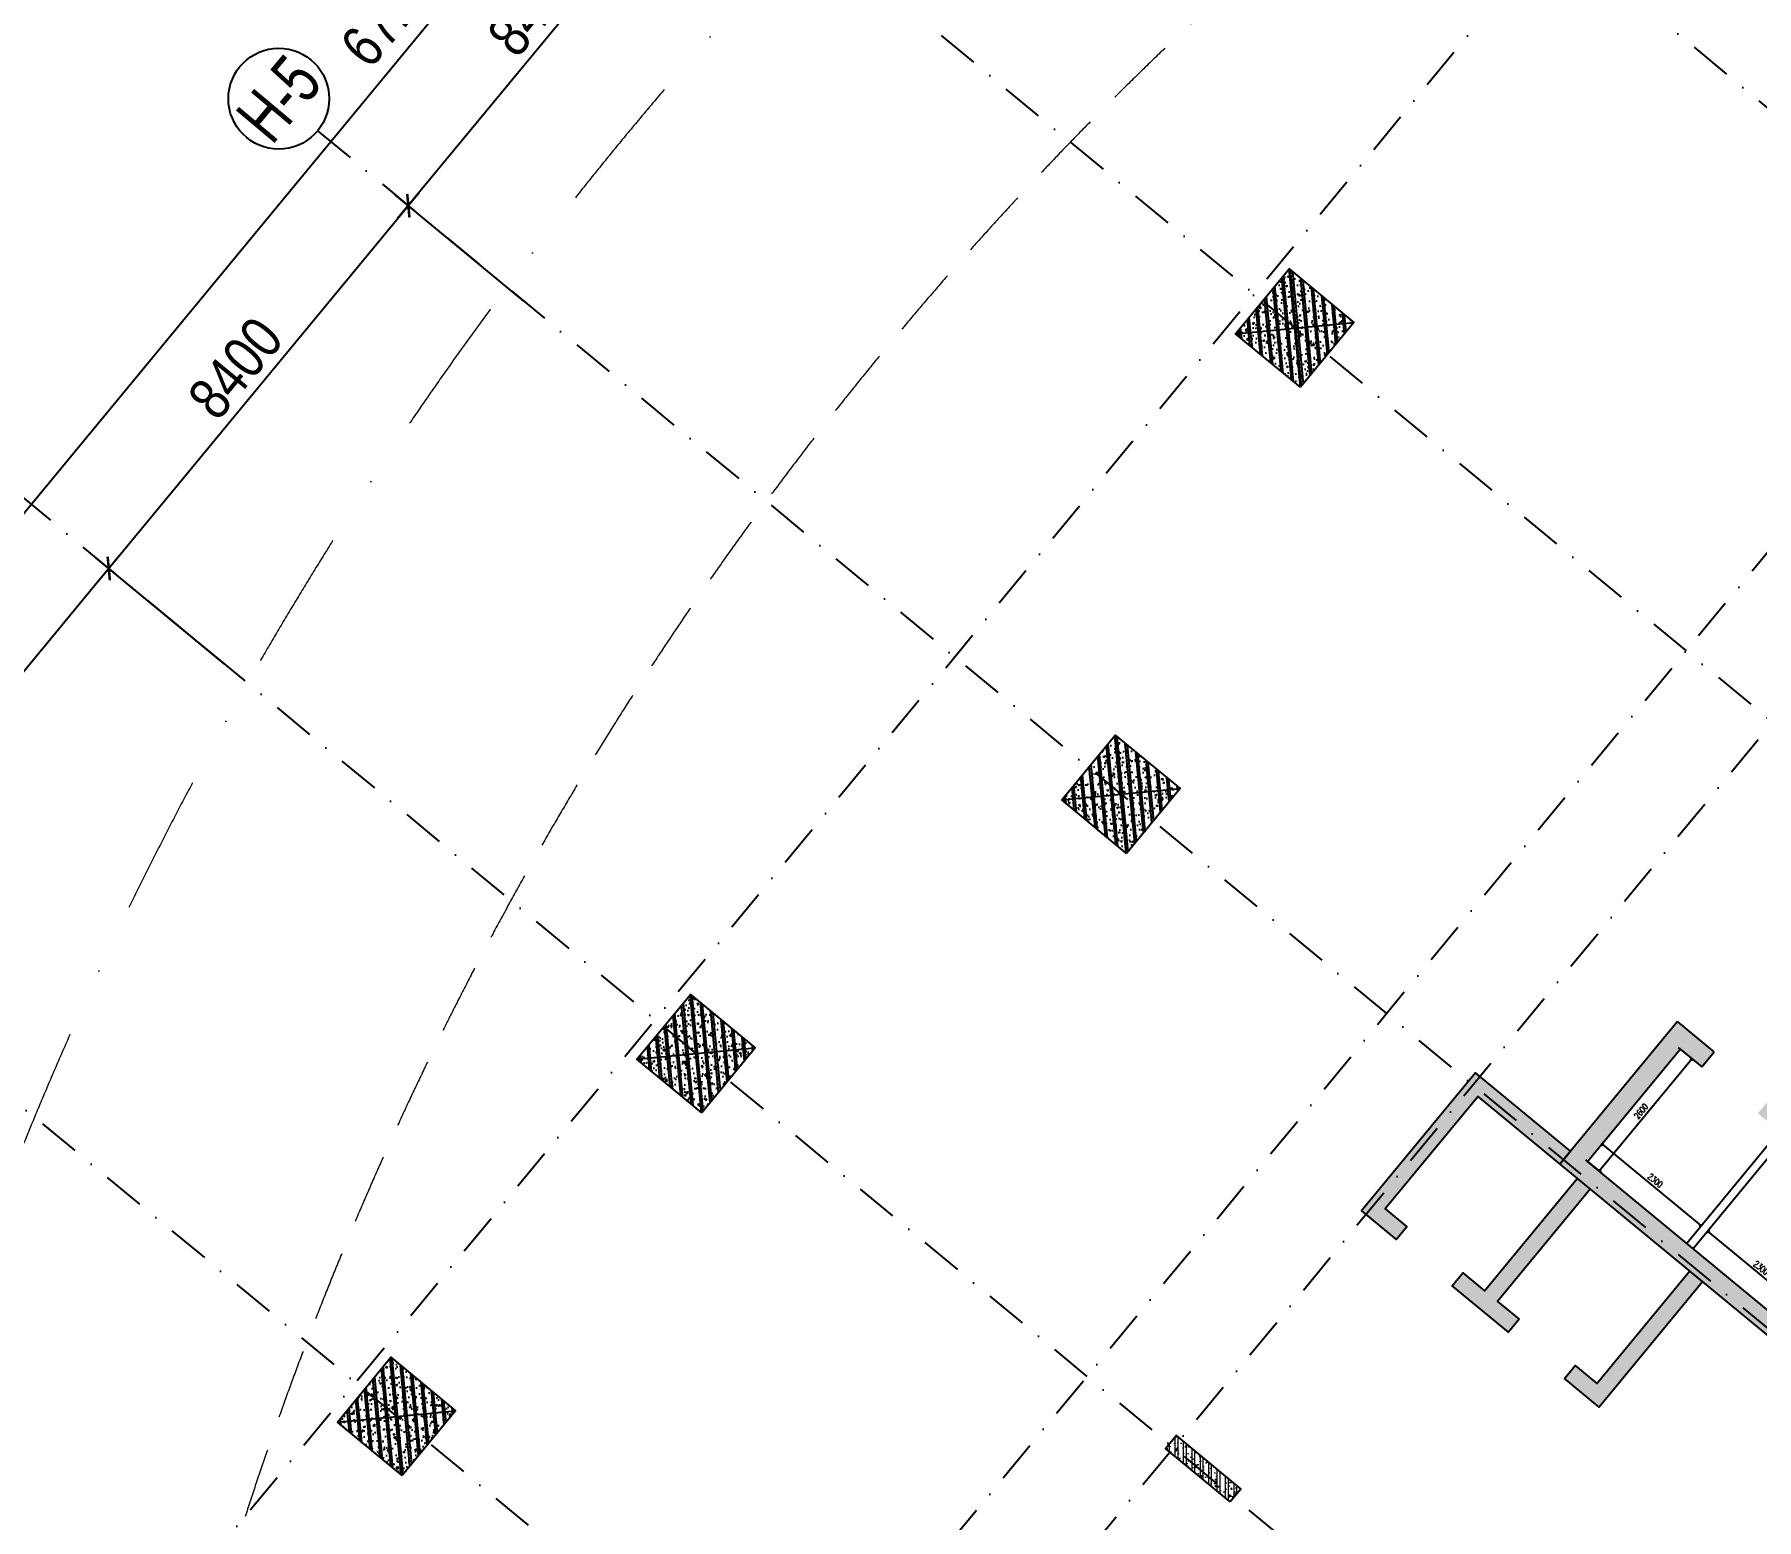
# Model space of a CAD drawing. Header units: millimetres. Extents: x -1283650 to 1283415, y -588847 to 435139.
# Drawn here: x -118919 to -88170, y 89020 to 115533 of the extents above; entities that cross this region are included whole.
import ezdxf
from ezdxf.enums import TextEntityAlignment as Align

# ---------------------------------------------------------------- set-up
doc = ezdxf.new("R2010")
doc.units = ezdxf.units.MM
doc.header["$MEASUREMENT"] = 0
doc.linetypes.add('DASHDOT', pattern=[1, 0.5, -0.25, 0, -0.25])
doc.linetypes.add('HIDDEN', pattern=[0.375, 0.25, -0.125])
doc.layers.get('Defpoints').update_dxf_attribs({"color": 5})
for name, color, linetype in [('KC-Betong', 6, 'Continuous'), ('KT-Kich thuoc', 9, 'Continuous'), ('KT-Luoi truc South Tower', 8, 'DASHDOT'), ('KT-Thay', 7, 'Continuous'), ('ST_MBDV Cot vach 220805$0$AUDIT_I_220805193045-1', 50, 'Continuous')]:
    doc.layers.add(name, color=color, linetype=linetype)
doc.layers.add('KT-Vat lieu', color=250, linetype='Continuous', lineweight=9)
doc.styles.add('Arial Narrow', font='ARIALN.TTF')
doc.styles.add('ST_MBDV Cot vach 220805$0$HBA-Text', font='GOTHIC.TTF')
doc.styles.add('xref.N.Cot vach tang N2$0$DIM', font='vnsimli.shx', dxfattribs={"width": 0.7})
doc.dimstyles.new('CCU_1-300', dxfattribs={"dimscale": 300, "dimtxt": 2.5, "dimasz": 1, "dimexe": 1, "dimexo": 2, "dimgap": 0.5, "dimtad": 1, "dimdec": 0, "dimdsep": 46, "dimtxsty": 'Arial Narrow', "dimblk": 'ARCHTICK', "dimcen": -1, "dimdle": 1, "dimclrd": 256, "dimclre": 256, "dimclrt": 3, "dimadec": 0, "dimazin": 2, "dimtfac": 0.1, "dimtdec": 0, "dimtix": 1, "dimtmove": 2, "dimatfit": 1, "dimfxl": 1, "dimtvp": 0.833333, "dimtolj": 1, "dimtzin": 12, "dimarcsym": 0})
doc.dimstyles.new('xref.N.Cot vach tang N2$0$CCU 1-100 A1', dxfattribs={"dimscale": 100, "dimtxt": 2.2, "dimasz": 1, "dimexe": 1, "dimexo": 0, "dimgap": 1, "dimtad": 1, "dimdec": 0, "dimdsep": 46, "dimtxsty": 'xref.N.Cot vach tang N2$0$DIM', "dimblk1": 'xref.N.Cot vach tang N2$0$_ARCHTICK', "dimblk2": 'xref.N.Cot vach tang N2$0$_ARCHTICK', "dimsah": 1, "dimcen": 0, "dimdle": 1, "dimclrd": 256, "dimclre": 256, "dimclrt": 31, "dimadec": 0, "dimazin": 0, "dimtfac": 1, "dimtdec": 0, "dimtix": 1, "dimtmove": 2, "dimatfit": 3, "dimldrblk": 'xref.N.Cot vach tang N2$0$_ARCHTICK', "dimfxl": 8, "dimtolj": 1, "dimarcsym": 0})
pattern_1 = [(50, (550, 1550), (286.904, -25.1), [30, -330]), (355, (550, 1550), (-55.5, 300.877), [24, -264]), (100.451, (573.9, 1547.9), (231.404, 275.776), [25.496, -280.457]), (46.184, (550, 1630), (426.896, -66.21), [45, -495]), (96.636, (585.57, 1624.5), (373.865, 389.65), [38.244, -420.685]), (351.184, (550, 1630), (373.865, 389.65), [36, -396]), (21, (590, 1610), (238.763, -161.048), [30, -330]), (326, (590, 1610), (97.326, 290.06), [24, -264]), (71.451, (609.9, 1596.58), (336.09, 129.012), [25.496, -280.457]), (37.5, (550, 1550), (4.864, 133.1575), [0, -260.8, 0, -268, 0, -265]), (7.5, (550, 1550), (105.228, 157.765), [0, -152.8, 0, -254.8, 0, -101]), (327.5, (460.8, 1550), (213.529, -9.022), [0, -100, 0, -312, 0, -414]), (317.5, (420.8, 1550), (233.274, 40.042), [0, -130, 0, -207.2, 0, -294]), (45, (550, 1550), (-120.208, 120.208), []), (45, (550, 1599), (-120.208, 120.208), [])]

# ---------------------------------------------------------------- blocks, each defined once
blk = doc.blocks.new('_ARCHTICK')
at = {"color": 0, "linetype": 'ByBlock', "const_width": 0.15}
blk.add_lwpolyline([(-0.5, -0.5), (0.5, 0.5)], dxfattribs=at)
blk = doc.blocks.new('*D372')
at = {"layer": 'Defpoints', "color": 0, "transparency": 16777216}
for p in [(-104367, 116866), (-112243, 112476), (-109719, 110392)]:
    blk.add_point(p, dxfattribs=at)
at = {"layer": 'KT-Kich thuoc', "lineweight": -2, "transparency": 16777216}
for p, q in [((-106703, 119184), (-112434, 112245)), ((-104829, 117248), (-107126, 119144)), ((-110182, 110774), (-112474, 112667))]:
    blk.add_line(p, q, dxfattribs=at)
at = {"layer": 'KT-Kich thuoc', "lineweight": -2, "transparency": 16777216, "xscale": 300, "yscale": 300, "zscale": 300}
for p, rotation in [((-106894, 118953), 50.44882678934751), ((-112243, 112476), 230.4488267893475)]:
    blk.add_blockref('_ARCHTICK', p, dxfattribs=dict(at, rotation=rotation))
at = {"layer": 'KT-Kich thuoc', "color": 3, "transparency": 16777216, "insert": (-109980, 116054), "char_height": 750, "attachment_point": 5, "rotation": 50.4488, "style": 'Arial Narrow'}
blk.add_mtext('\\A1;8400', dxfattribs=at)
blk = doc.blocks.new('*D373')
at = {"layer": 'Defpoints', "color": 0, "transparency": 16777216}
for p in [(-109715, 110389), (-117592, 105999), (-115068, 103915)]:
    blk.add_point(p, dxfattribs=at)
at = {"layer": 'KT-Kich thuoc', "lineweight": -2, "transparency": 16777216}
for p, q in [((-112052, 112708), (-117783, 105768)), ((-110178, 110771), (-112474, 112667)), ((-115530, 104297), (-117823, 106190))]:
    blk.add_line(p, q, dxfattribs=at)
at = {"layer": 'KT-Kich thuoc', "lineweight": -2, "transparency": 16777216, "xscale": 300, "yscale": 300, "zscale": 300}
for p, rotation in [((-112243, 112476), 50.44882678934751), ((-117592, 105999), 230.4488267893475)]:
    blk.add_blockref('_ARCHTICK', p, dxfattribs=dict(at, rotation=rotation))
at = {"layer": 'KT-Kich thuoc', "color": 3, "transparency": 16777216, "insert": (-115328, 109577), "char_height": 750, "attachment_point": 5, "rotation": 50.4488, "style": 'Arial Narrow'}
blk.add_mtext('\\A1;8400', dxfattribs=at)
blk = doc.blocks.new('*D374')
at = {"layer": 'Defpoints', "color": 0, "transparency": 16777216}
for p in [(-115064, 103912), (-122941, 99523), (-120417, 97438)]:
    blk.add_point(p, dxfattribs=at)
at = {"layer": 'KT-Kich thuoc', "lineweight": -2, "transparency": 16777216}
for p, q in [((-117401, 106231), (-123132, 99291)), ((-115527, 104294), (-117823, 106190)), ((-120879, 97820), (-123172, 99714))]:
    blk.add_line(p, q, dxfattribs=at)
at = {"layer": 'KT-Kich thuoc', "lineweight": -2, "transparency": 16777216, "xscale": 300, "yscale": 300, "zscale": 300}
for p, rotation in [((-117592, 105999), 50.44882678934751), ((-122941, 99523), 230.4488267893475)]:
    blk.add_blockref('_ARCHTICK', p, dxfattribs=dict(at, rotation=rotation))
at = {"layer": 'KT-Kich thuoc', "color": 3, "transparency": 16777216, "insert": (-120677, 103100), "char_height": 750, "attachment_point": 5, "rotation": 50.4488, "style": 'Arial Narrow'}
blk.add_mtext('\\A1;8400', dxfattribs=at)
blk = doc.blocks.new('*U207')
h = blk.add_hatch()
h.set_pattern_fill('VATLIEU04', color=250, scale=40, style=0, pattern_type=2)
h.set_pattern_definition(pattern_1)
h.paths.add_polyline_path([(-475, -475), (1025, -475), (1025, 1025), (-475, 1025)])
at = {"color": 6, "ltscale": 0.25}
blk.add_lwpolyline([(-475, -475), (1025, -475), (1025, 1025), (-475, 1025)], close=True, dxfattribs=at)
at = {"layer": 'Defpoints', "linetype": 'ByBlock', "ltscale": 30}
for p, q in [((1025, -475), (-475, 1025)), ((-475, -475), (1025, 1025))]:
    blk.add_line(p, q, dxfattribs=at)
blk = doc.blocks.new('*U208')
h = blk.add_hatch()
h.set_pattern_fill('VATLIEU04', color=250, scale=40, style=0, pattern_type=2)
h.set_pattern_definition(pattern_1)
h.paths.add_polyline_path([(-475, -475), (1025, -475), (1025, 1025), (-475, 1025)])
at = {"color": 6, "ltscale": 0.25}
blk.add_lwpolyline([(-475, -475), (1025, -475), (1025, 1025), (-475, 1025)], close=True, dxfattribs=at)
at = {"layer": 'Defpoints', "linetype": 'ByBlock', "ltscale": 30}
for p, q in [((1025, -475), (-475, 1025)), ((-475, -475), (1025, 1025))]:
    blk.add_line(p, q, dxfattribs=at)
blk = doc.blocks.new('*U205')
h = blk.add_hatch()
h.set_pattern_fill('VATLIEU04', color=250, scale=40, style=0, pattern_type=2)
h.set_pattern_definition(pattern_1)
h.paths.add_polyline_path([(-475, -475), (1025, -475), (1025, 1025), (-475, 1025)])
at = {"color": 6, "ltscale": 0.25}
blk.add_lwpolyline([(-475, -475), (1025, -475), (1025, 1025), (-475, 1025)], close=True, dxfattribs=at)
at = {"layer": 'Defpoints', "linetype": 'ByBlock', "ltscale": 30}
for p, q in [((1025, -475), (-475, 1025)), ((-475, -475), (1025, 1025))]:
    blk.add_line(p, q, dxfattribs=at)
blk = doc.blocks.new('*U212')
h = blk.add_hatch()
h.set_pattern_fill('VATLIEU04', color=250, scale=40, style=0, pattern_type=2)
h.set_pattern_definition(pattern_1)
h.paths.add_polyline_path([(-475, -475), (1025, -475), (1025, 1025), (-475, 1025)])
at = {"color": 6, "ltscale": 0.25}
blk.add_lwpolyline([(-475, -475), (1025, -475), (1025, 1025), (-475, 1025)], close=True, dxfattribs=at)
at = {"layer": 'Defpoints', "linetype": 'ByBlock', "ltscale": 30}
for p, q in [((1025, -475), (-475, 1025)), ((-475, -475), (1025, 1025))]:
    blk.add_line(p, q, dxfattribs=at)
blk = doc.blocks.new('ST_MBDV Cot vach 220805$0$GRID-SYM-flat-103')
at = {"layer": 'ST_MBDV Cot vach 220805$0$AUDIT_I_220805193045-1'}
blk.add_circle((0, 0), 900, dxfattribs=at)
at = {"layer": 'ST_MBDV Cot vach 220805$0$AUDIT_I_220805193045-1', "style": 'ST_MBDV Cot vach 220805$0$HBA-Text'}
blk.add_attdef('GRID', text='', height=900, rotation=19.0471, dxfattribs=at).set_placement((0, 0, 0), align=Align.MIDDLE_CENTER)
blk = doc.blocks.new('*D324')
at = {"layer": 'Defpoints', "color": 0, "transparency": 16777216}
for p in [(-92236, 139530), (-88324, 136299), (-131114, 84484)]:
    blk.add_point(p, dxfattribs=at)
at = {"layer": 'KT-Kich thuoc', "lineweight": -2, "transparency": 16777216}
for p, q in [((-135217, 87484), (-92045, 139761)), ((-88786, 136681), (-92467, 139721)), ((-131577, 84866), (-135258, 87906))]:
    blk.add_line(p, q, dxfattribs=at)
at = {"layer": 'KT-Kich thuoc', "lineweight": -2, "transparency": 16777216, "xscale": 300, "yscale": 300, "zscale": 300}
for p, rotation in [((-92236, 139530), 50.44882697620309), ((-135026, 87715), 230.4488269762031)]:
    blk.add_blockref('_ARCHTICK', p, dxfattribs=dict(at, rotation=rotation))
at = {"layer": 'KT-Kich thuoc', "color": 3, "transparency": 16777216, "insert": (-112452, 116048), "char_height": 750, "attachment_point": 5, "rotation": 50.4488, "style": 'Arial Narrow'}
blk.add_mtext('\\A1;67200', dxfattribs=at)
blk = doc.blocks.new('xref.N.Cot vach tang N2$0$_Open90')
at = {"color": 0, "linetype": 'ByBlock', "lineweight": -2}
for p, q in [((0, 0), (-1, 0)), ((-0.5, 0.5), (0, 0)), ((0, 0), (-0.5, -0.5))]:
    blk.add_line(p, q, dxfattribs=at)
blk = doc.blocks.new('*D349')
at = {"layer": 'Defpoints', "color": 5, "transparency": 16777216}
for p, q in [((-90948, 95279), (-89356, 97207)), ((-89569, 97447), (-89286, 97213)), ((-91224, 95442), (-90941, 95209))]:
    blk.add_line(p, q, dxfattribs=at)
at = {"layer": 'Defpoints', "color": 0, "transparency": 16777216}
for p in [(-89569, 97447), (-89324, 97245), (-91224, 95442)]:
    blk.add_point(p, dxfattribs=at)
at = {"layer": 'Defpoints', "color": 5, "transparency": 16777216, "xscale": 50, "yscale": 50, "zscale": 50}
for p, rotation in [((-89324, 97245), 50.4488267287932), ((-90980, 95240), 230.4488267287932)]:
    blk.add_blockref('xref.N.Cot vach tang N2$0$_Open90', p, dxfattribs=dict(at, rotation=rotation))
at = {"layer": 'Defpoints', "color": 5, "transparency": 16777216, "insert": (-90233, 96310), "char_height": 110, "attachment_point": 5, "rotation": 50.4488, "style": 'xref.N.Cot vach tang N2$0$DIM'}
blk.add_mtext('\\A1;2600', dxfattribs=at)
blk = doc.blocks.new('xref.N.Cot vach tang N2$0$_ARCHTICK')
at = {"color": 0, "linetype": 'ByBlock', "const_width": 0.15}
blk.add_lwpolyline([(-0.5, -0.5), (0.5, 0.5)], dxfattribs=at)
blk = doc.blocks.new('*D350')
at = {"layer": 'Defpoints', "color": 5, "transparency": 16777216}
for p, q in [((-90949, 95705), (-90900, 95764)), ((-90893, 95694), (-89197, 94293)), ((-89175, 94240), (-89126, 94300))]:
    blk.add_line(p, q, dxfattribs=at)
at = {"layer": 'Defpoints', "color": 0, "transparency": 16777216}
for p in [(-90949, 95705), (-89175, 94240), (-89158, 94261)]:
    blk.add_point(p, dxfattribs=at)
at = {"layer": 'Defpoints', "color": 5, "transparency": 16777216, "xscale": 50, "yscale": 50, "zscale": 50}
for p, rotation in [((-90931, 95726), 140.4488267349229), ((-89158, 94261), 320.4488267349229)]:
    blk.add_blockref('xref.N.Cot vach tang N2$0$_Open90', p, dxfattribs=dict(at, rotation=rotation))
at = {"layer": 'Defpoints', "color": 5, "transparency": 16777216, "insert": (-89978, 95074), "char_height": 110, "attachment_point": 5, "rotation": 320.4488, "style": 'xref.N.Cot vach tang N2$0$DIM'}
blk.add_mtext('\\A1;2300', dxfattribs=at)
blk = doc.blocks.new('*D351')
at = {"layer": 'Defpoints', "color": 5, "transparency": 16777216}
for p, q in [((-89060, 94145), (-89011, 94204)), ((-89004, 94134), (-87307, 92733)), ((-87286, 92680), (-87237, 92740))]:
    blk.add_line(p, q, dxfattribs=at)
at = {"layer": 'Defpoints', "color": 0, "transparency": 16777216}
for p in [(-89060, 94145), (-87286, 92680), (-87269, 92701)]:
    blk.add_point(p, dxfattribs=at)
at = {"layer": 'Defpoints', "color": 5, "transparency": 16777216, "xscale": 50, "yscale": 50, "zscale": 50}
for p, rotation in [((-89042, 94166), 140.4488267349229), ((-87269, 92701), 320.4488267349229)]:
    blk.add_blockref('xref.N.Cot vach tang N2$0$_Open90', p, dxfattribs=dict(at, rotation=rotation))
at = {"layer": 'Defpoints', "color": 5, "transparency": 16777216, "insert": (-88089, 93514), "char_height": 110, "attachment_point": 5, "rotation": 320.4488, "style": 'xref.N.Cot vach tang N2$0$DIM'}
blk.add_mtext('\\A1;2300', dxfattribs=at)

msp = doc.modelspace()

# ---------------------------------------------------------------- hatches: boundary and pattern name
at = {"layer": 'KT-Vat lieu'}
h = msp.add_hatch(dxfattribs=at)
h.set_pattern_fill('BTCT', color=256, scale=40, angle=45)
h.set_pattern_definition([(95, (0, 0), (220.6208, 185.12283), [30, -330]), (40, (0, 0), (-251.99687, 173.50726), [24, -264]), (145.4514, (18.39, 15.43), (-31.3758, 358.6301), [25.4961, -280.45684]), (91.1842, (-56.57, 56.57), (348.6772, 255.0455), [45, -495]), (141.6356, (-27.5, 77.82), (-11.1596, 539.8847), [38.2441, -420.6852]), (36.1842, (-56.57, 56.57), (-11.16, 539.8847), [36, -396]), (66, (-14.14, 70.7), (282.70863, 54.953), [30, -330]), (11, (-14.14, 70.7), (-136.28344, 273.9234), [24, -264]), (116.4514, (9.42, 75.3), (146.42545, 328.87625), [25.4961, -280.45684]), (82.5, (0, 0), (-90.717274, 97.59593), [0, -260.8, 0, -268, 0, -265]), (52.5, (0, 0), (-37.14918, 185.96378), [0, -152.8, 0, -254.8, 0, -101]), (12.5, (-63.07, -63.07), (157.36727, 144.608305), [0, -100, 0, -312, 0, -414]), (2.5, (-91.36, -91.36), (136.636, 193.26392), [0, -130, 0, -207.2, 0, -294]), (90, (0, 0), (-150, 0), []), (90, (50, 50), (-150, 0), [])])
h.paths.add_polyline_path([(-86033.8, 94981.8), (-86256.7, 94712), (-85370, 93979.7), (-85147.1, 94249.5)], flags=17)
h.paths.add_polyline_path([(-83982.1, 92833.5), (-85637.7, 90828.8), (-91189.3, 95413.5), (-89533.7, 97418.2), (-89148.2, 97099.8), (-88925.3, 97369.7), (-89580.7, 97911), (-91682, 95366.5), (-85590.7, 90336), (-83489.4, 92880.5), (-84144.8, 93421.8), (-84367.6, 93151.9)])
h.paths.add_polyline_path([(-88145.8, 96272), (-87259.1, 95539.8), (-87036.2, 95809.6), (-87922.9, 96541.9)], flags=17)
h = msp.add_hatch(dxfattribs=at)
h.set_pattern_fill('BTCT', color=256, scale=40, angle=45)
h.set_pattern_definition([(95, (0, 1e-39), (220.6208, 185.12283), [30, -330]), (40, (0, 1e-39), (-251.99687, 173.50726), [24, -264]), (145.4514, (18.39, 15.43), (-31.3758, 358.6301), [25.4961, -280.45684]), (91.1842, (-56.57, 56.57), (348.6772, 255.0455), [45, -495]), (141.6356, (-27.5, 77.82), (-11.1596, 539.8847), [38.2441, -420.6852]), (36.1842, (-56.57, 56.57), (-11.16, 539.8847), [36, -396]), (66, (-14.14, 70.7), (282.70863, 54.953), [30, -330]), (11, (-14.14, 70.7), (-136.28344, 273.9234), [24, -264]), (116.4514, (9.42, 75.3), (146.42545, 328.87625), [25.4961, -280.45684]), (82.5, (0, 1e-39), (-90.717274, 97.59593), [0, -260.8, 0, -268, 0, -265]), (52.5, (0, 1e-39), (-37.14918, 185.96378), [0, -152.8, 0, -254.8, 0, -101]), (12.5, (-63.07, -63.07), (157.36727, 144.608305), [0, -100, 0, -312, 0, -414]), (2.5, (-91.36, -91.36), (136.636, 193.26392), [0, -130, 0, -207.2, 0, -294]), (90, (0, 1e-39), (-150, 0), []), (90, (50, 50), (-150, 0), [])])
h.paths.add_polyline_path([(-91491.5, 95597.2), (-93186.4, 96996.5), (-95223.4, 94530), (-94606.5, 94020.6), (-94415.5, 94251.9), (-94801, 94570.3), (-93145.4, 96575), (-91682, 95366.5)])
h.paths.add_polyline_path([(-92410.8, 92596.3), (-92601.8, 92365), (-93604.2, 93192.8), (-93413.1, 93424.1), (-93027.6, 93105.7), (-91372, 95110.4), (-91140.7, 94919.4), (-92796.3, 92914.7)])
h.paths.add_polyline_path([(-91599.4, 91537.2), (-91408.4, 91768.5), (-91022.9, 91450.1), (-89367.3, 93454.9), (-89135.9, 93263.8), (-90982.6, 91027.8)])
h = msp.add_hatch(dxfattribs=at)
h.set_pattern_fill('BTCT', color=256, scale=40, angle=45)
h.set_pattern_definition([(95, (0, 0), (220.6208, 185.12283), [30, -330]), (40, (0, 0), (-251.99687, 173.50726), [24, -264]), (145.4514, (18.39, 15.43), (-31.3758, 358.6301), [25.4961, -280.45684]), (91.1842, (-56.57, 56.57), (348.6772, 255.0455), [45, -495]), (141.6356, (-27.5, 77.82), (-11.1596, 539.8847), [38.2441, -420.6852]), (36.1842, (-56.57, 56.57), (-11.16, 539.8847), [36, -396]), (66, (-14.14, 70.7), (282.70863, 54.953), [30, -330]), (11, (-14.14, 70.7), (-136.28344, 273.9234), [24, -264]), (116.4514, (9.42, 75.3), (146.42545, 328.87625), [25.4961, -280.45684]), (82.5, (0, 0), (-90.717274, 97.59593), [0, -260.8, 0, -268, 0, -265]), (52.5, (0, 0), (-37.14918, 185.96378), [0, -152.8, 0, -254.8, 0, -101]), (12.5, (-63.07, -63.07), (157.36727, 144.608305), [0, -100, 0, -312, 0, -414]), (2.5, (-91.36, -91.36), (136.636, 193.26392), [0, -130, 0, -207.2, 0, -294]), (90, (0, 0), (-150, 0), []), (90, (50, 50), (-150, 0), [])])
h.paths.add_polyline_path([(-97569, 89334), (-98725.6, 90289.2), (-98534.6, 90520.5), (-97378, 89565.3)])

# ---------------------------------------------------------------- linework, layer by layer
at = {"layer": 'Defpoints', "linetype": 'DASHDOT', "lineweight": 13, "ltscale": 5000, "flags": 128}
msp.add_lwpolyline([(-23262.1, 145155.1), (-28788.2, 166262.1), (-37194.3, 169174.5), (-48697.6, 160471.6), (-72163.1, 142601.4), (-95795.1, 125550.6, 0.6850113), (-62584.9, 906), (-41797.9, -1312.3), (-148.4, -32.6), (6169, 8035), (-23262.1, 145155.1)], format="xyb", close=True, dxfattribs=at)
at = {"layer": 'Defpoints', "linetype": 'HIDDEN', "lineweight": 13, "ltscale": 5000, "flags": 128}
msp.add_lwpolyline([(-29100.4, 143765), (-33780.8, 161642), (-36130.2, 162455.9), (-45070, 155692.4), (-68589.5, 137781), (-92272.1, 120693.8, 0.684877), (-61939.3, 6871.2), (-41570.7, 4697.5), (-3140.5, 5878.3), (-286.9, 9522.4)], format="xyb", close=True, dxfattribs=at)
at = {"layer": 'KC-Betong', "ltscale": 0.5}
for p, q in [((-89580.7, 97911), (-91682, 95366.5)), ((-88925.3, 97369.7), (-89580.7, 97911)), ((-91189.3, 95413.5), (-89533.7, 97418.2)), ((-89533.7, 97418.2), (-89148.2, 97099.8)), ((-89148.2, 97099.8), (-88925.3, 97369.7)), ((-91682, 95366.5), (-85590.7, 90336)), ((-85637.7, 90828.8), (-91189.3, 95413.5))]:
    msp.add_line(p, q, dxfattribs=at)
at = {"layer": 'KC-Betong'}
msp.add_lwpolyline([(-91491.5, 95597.2), (-93186.4, 96996.5), (-95223.4, 94530), (-94606.5, 94020.6), (-94415.5, 94251.9), (-94801, 94570.3), (-93145.4, 96575), (-91682, 95366.5)], close=True, dxfattribs=at)
for points in [[(-92410.8, 92596.3), (-92601.8, 92365), (-93604.2, 93192.8), (-93413.1, 93424.1), (-93027.6, 93105.7), (-91372, 95110.4), (-91140.7, 94919.4), (-92796.3, 92914.7), (-92410.8, 92596.3)], [(-91599.4, 91537.2), (-91408.4, 91768.5), (-91022.9, 91450.1), (-89367.3, 93454.9), (-89135.9, 93263.8), (-90982.6, 91027.8), (-91599.4, 91537.2)]]:
    msp.add_lwpolyline(points, dxfattribs=at)
at = {"layer": 'KC-Betong', "ltscale": 0.5}
msp.add_lwpolyline([(-97569, 89334), (-98725.6, 90289.2), (-98534.6, 90520.5), (-97378, 89565.3), (-97569, 89334)], dxfattribs=at)
at = {"layer": 'KT-Luoi truc South Tower', "ltscale": 1500}
for p, q in [((-139900.7, 59118.7), (-78164.4, 133874.7)), ((-103164.6, 126767.2), (-63888.7, 94331.6)), ((-108513.4, 120290.3), (-77548.8, 94718.6)), ((-113862.3, 113813.5), (-82897.7, 88241.7)), ((-132190.1, 52751.1), (-82540.3, 112871.6)), ((-130648, 51477.5), (-80998.2, 111598.1)), ((-119211.1, 107336.6), (-88246.5, 81764.8)), ((-124560, 100859.7), (-93595.3, 75288))]:
    msp.add_line(p, q, dxfattribs=at)
at = {"layer": 'KT-Thay'}
for points in [[(-87760.3, 95953.7), (-89415.9, 93948.9)], [(-87644.6, 95858.1), (-89300.2, 93853.4)]]:
    msp.add_lwpolyline(points, dxfattribs=at)

# ---------------------------------------------------------------- block references
at = {"layer": 'KC-Betong', "linetype": 'ByBlock', "xscale": -1, "rotation": 320.4488276923478}
for name, p in [('*U212', (-96378.1, 109903.7)), ('*U208', (-99483.2, 101581.8)), ('*U205', (-107068.1, 96951.7)), ('*U207', (-112417, 90474.7))]:
    msp.add_blockref(name, p, dxfattribs=at)
at = {"layer": 'KT-Kich thuoc'}
ref = msp.add_blockref('ST_MBDV Cot vach 220805$0$GRID-SYM-flat-103', (-114556.2, 114386.5), dxfattribs=at)
ref.add_attrib('GRID', 'H-5', dxfattribs={"layer": 'ST_MBDV Cot vach 220805$0$AUDIT_I_220805193045-1', "height": 900, "rotation": 50, "style": 'ST_MBDV Cot vach 220805$0$HBA-Text', "width": 0.75}).set_placement((-114556.2, 114386.5, 0), align=Align.MIDDLE_CENTER)

# ---------------------------------------------------------------- dimensions: what is measured, and where the dimension line sits
at = {"layer": 'Defpoints', "color": 5}
for base, p1, p2, angle, picture, middle in [((-89324.2, 97245.2), (-91224.3, 95442.4), (-89568.8, 97447.2), 50.44883, '*D349', (-90233, 96309.7)), ((-89158, 94261.1), (-90948.7, 95704.9), (-89175.2, 94240.3), 140.44883, '*D350', (-89977.9, 95074.4)), ((-87268.9, 92701), (-89059.6, 94144.8), (-87286.1, 92680.2), 140.44883, '*D351', (-88088.8, 93514.3))]:
    dim = msp.add_linear_dim(base=base, p1=p1, p2=p2, angle=angle, dimstyle='xref.N.Cot vach tang N2$0$CCU 1-100 A1', override={"dimscale": 50, "dimblk1": 'xref.N.Cot vach tang N2$0$_Open90', "dimblk2": 'xref.N.Cot vach tang N2$0$_Open90', "dimclrd": 5, "dimclre": 5, "dimclrt": 5, "dimlwd": 65535, "dimlwe": 65535}, dxfattribs=at)
    dim.commit()
    dim.dimension.update_dxf_attribs({"geometry": picture, "text_midpoint": middle})
at = {"layer": 'KT-Kich thuoc'}
dim = msp.add_linear_dim(base=(-92235.6, 139529.9), p1=(-131114.3, 84484.2), p2=(-88323.6, 136299.2), angle=50.44883, dimstyle='CCU_1-300', dxfattribs=at)
dim.commit()
dim.dimension.update_dxf_attribs({"geometry": '*D324', "text_midpoint": (-112452.2, 116047.5), "dimtype": 161})
for base, p1, p2, picture, middle in [((-112243.1, 112476.2), (-104366.6, 116865.7), (-109718.9, 110391.7), '*D372', (-109979.6, 116054)), ((-117591.9, 105999.4), (-109715.5, 110388.9), (-115067.8, 103914.8), '*D373', (-115328.4, 109577.2)), ((-122940.8, 99522.5), (-115064.3, 103912), (-120416.6, 97438), '*D374', (-120677.3, 103100.3))]:
    dim = msp.add_linear_dim(base=base, p1=p1, p2=p2, angle=50.44883, dimstyle='CCU_1-300', dxfattribs=at)
    dim.commit()
    dim.dimension.update_dxf_attribs({"geometry": picture, "text_midpoint": middle})

doc.saveas('drawing.dxf')
